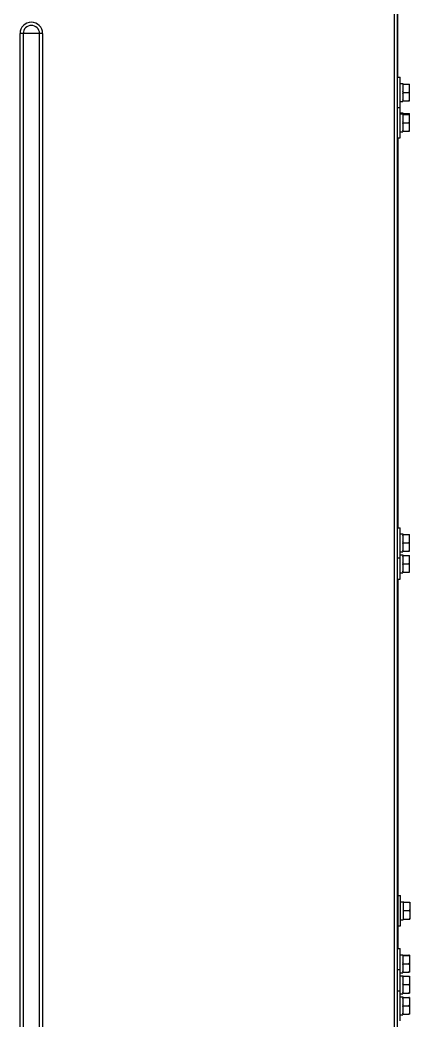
# Model space of a CAD drawing. Header units: millimetres. Extents: x 32496 to 166256, y 3504 to 23939.
# Drawn here: x 41368 to 41599, y 20758 to 21353 of the extents above; entities that cross this region are included whole.
import ezdxf

# ---------------------------------------------------------------- set-up
doc = ezdxf.new("R2010")
doc.units = ezdxf.units.MM
for name, color, linetype in [('2401-01144-S-M6-16HWM_1_0', 7, 'Continuous'), ('4215-19366_1_1_0', 7, 'Continuous'), ('4215-23304_2_1_1_0', 7, 'Continuous')]:
    doc.layers.add(name, color=color, linetype=linetype)

msp = doc.modelspace()

# ---------------------------------------------------------------- linework, layer by layer
at = {"layer": '2401-01144-S-M6-16HWM_1_0', "color": 7, "linetype": 'Continuous'}
for p, q in [((41591.64, 21318.888), (41593.24, 21318.888)), ((41593.24, 21300.888), (41593.24, 21318.888)), ((41593.24, 21315.238), (41594.84, 21315.238)), ((41594.84, 21315.238), (41594.84, 21304.538)), ((41594.84, 21314.888), (41598.84, 21314.888)), ((41598.84, 21304.888), (41598.84, 21314.888)), ((41595.14, 21309.888), (41598.54, 21309.888)), ((41593.24, 21304.538), (41594.84, 21304.538)), ((41594.84, 21304.888), (41598.84, 21304.888)), ((41591.64, 21300.888), (41593.24, 21300.888)), ((41593.24, 21282.888), (41593.24, 21300.888)), ((41593.24, 21297.738), (41594.84, 21297.738)), ((41593.24, 21297.238), (41594.84, 21297.238)), ((41594.84, 21297.738), (41594.84, 21297.238)), ((41594.84, 21297.388), (41598.84, 21297.388)), ((41594.84, 21297.238), (41594.84, 21286.538)), ((41594.84, 21296.888), (41598.84, 21296.888)), ((41598.84, 21296.888), (41598.84, 21297.388)), ((41598.84, 21286.888), (41598.84, 21296.888)), ((41595.14, 21291.888), (41598.54, 21291.888)), ((41593.24, 21286.538), (41594.84, 21286.538)), ((41594.84, 21286.888), (41598.84, 21286.888)), ((41591.64, 21282.888), (41593.24, 21282.888)), ((41591.64, 21051.388), (41593.24, 21051.388)), ((41593.24, 21033.388), (41593.24, 21051.388)), ((41593.24, 21047.738), (41594.84, 21047.738)), ((41594.84, 21047.738), (41594.84, 21037.038)), ((41594.84, 21047.388), (41598.84, 21047.388)), ((41598.84, 21037.388), (41598.84, 21047.388)), ((41595.14, 21042.388), (41598.54, 21042.388)), ((41593.24, 21037.038), (41594.84, 21037.038)), ((41593.24, 21035.238), (41594.84, 21035.238)), ((41594.84, 21037.388), (41598.84, 21037.388)), ((41594.84, 21035.238), (41594.84, 21024.538)), ((41594.84, 21034.888), (41598.84, 21034.888)), ((41598.84, 21024.888), (41598.84, 21034.888)), ((41591.64, 21033.388), (41593.24, 21033.388)), ((41593.24, 21020.888), (41593.24, 21033.388)), ((41595.14, 21029.888), (41598.54, 21029.888)), ((41593.24, 21024.538), (41594.84, 21024.538)), ((41594.84, 21024.888), (41598.84, 21024.888)), ((41591.64, 21020.888), (41593.24, 21020.888)), ((41591.94, 20832.888), (41593.54, 20832.888)), ((41593.54, 20814.888), (41593.54, 20832.888)), ((41593.54, 20829.238), (41595.14, 20829.238)), ((41595.14, 20829.238), (41595.14, 20818.538)), ((41595.44, 20828.929), (41598.84, 20828.929)), ((41599.14, 20828.92), (41599.14, 20818.856)), ((41595.44, 20823.972), (41598.84, 20823.972)), ((41591.94, 20814.888), (41593.54, 20814.888)), ((41593.54, 20818.538), (41595.14, 20818.538)), ((41595.44, 20818.93), (41598.84, 20818.93)), ((41595.44, 20818.847), (41598.84, 20818.847)), ((41591.64, 20801.388), (41593.24, 20801.388)), ((41593.24, 20788.888), (41593.24, 20801.388)), ((41593.24, 20797.738), (41594.84, 20797.738)), ((41594.84, 20797.738), (41594.84, 20787.038)), ((41595.14, 20797.414), (41598.54, 20797.414)), ((41595.14, 20797.362), (41598.54, 20797.362)), ((41598.84, 20797.408), (41598.84, 20787.369)), ((41595.14, 20792.337), (41598.54, 20792.337)), ((41591.64, 20788.888), (41593.24, 20788.888)), ((41593.24, 20776.388), (41593.24, 20788.888)), ((41593.24, 20787.038), (41594.84, 20787.038)), ((41593.24, 20785.238), (41594.84, 20785.238)), ((41594.84, 20785.238), (41594.84, 20774.538)), ((41595.14, 20787.363), (41598.54, 20787.363)), ((41595.14, 20784.929), (41598.54, 20784.929)), ((41598.84, 20784.92), (41598.84, 20774.856)), ((41595.14, 20779.972), (41598.54, 20779.972)), ((41591.64, 20776.388), (41593.24, 20776.388)), ((41593.24, 20758.388), (41593.24, 20776.388)), ((41593.24, 20774.538), (41594.84, 20774.538)), ((41593.24, 20772.738), (41594.84, 20772.738)), ((41594.84, 20772.738), (41594.84, 20762.038)), ((41595.14, 20774.93), (41598.54, 20774.93)), ((41595.14, 20774.847), (41598.54, 20774.847)), ((41595.14, 20772.414), (41598.54, 20772.414)), ((41595.14, 20772.362), (41598.54, 20772.362)), ((41595.14, 20767.337), (41598.54, 20767.337)), ((41598.84, 20772.408), (41598.84, 20762.369)), ((41593.24, 20762.038), (41594.84, 20762.038)), ((41595.14, 20762.363), (41598.54, 20762.363))]:
    msp.add_line(p, q, dxfattribs=at)
for points, knots in [([(41594.84, 21314.317), (41594.863, 21314.365), (41594.956, 21314.559), (41595.059, 21314.748), (41595.14, 21314.888)], [0, 0, 0, 0, 0.2491573, 1, 1, 1, 1]), ([(41598.84, 21314.317), (41598.817, 21314.365), (41598.723, 21314.559), (41598.621, 21314.748), (41598.54, 21314.888)], [0, 0, 0, 0, 0.249157, 1, 1, 1, 1]), ([(41595.14, 21309.888), (41595.113, 21309.935), (41595.007, 21310.122), (41594.908, 21310.314), (41594.84, 21310.46)], [0, 0, 0, 0, 0.2508769, 1, 1, 1, 1]), ([(41594.84, 21309.317), (41594.863, 21309.365), (41594.956, 21309.559), (41595.059, 21309.748), (41595.14, 21309.888)], [0, 0, 0, 0, 0.2491573, 1, 1, 1, 1]), ([(41598.54, 21309.888), (41598.567, 21309.935), (41598.673, 21310.122), (41598.771, 21310.314), (41598.84, 21310.46)], [0, 0, 0, 0, 0.2508774, 1, 1, 1, 1]), ([(41598.84, 21309.317), (41598.817, 21309.365), (41598.723, 21309.559), (41598.621, 21309.748), (41598.54, 21309.888)], [0, 0, 0, 0, 0.249157, 1, 1, 1, 1]), ([(41595.14, 21304.888), (41595.113, 21304.935), (41595.007, 21305.122), (41594.908, 21305.314), (41594.84, 21305.46)], [0, 0, 0, 0, 0.2508769, 1, 1, 1, 1]), ([(41598.54, 21304.888), (41598.567, 21304.935), (41598.673, 21305.122), (41598.771, 21305.314), (41598.84, 21305.46)], [0, 0, 0, 0, 0.2508774, 1, 1, 1, 1]), ([(41594.84, 21296.317), (41594.863, 21296.365), (41594.956, 21296.559), (41595.059, 21296.748), (41595.14, 21296.888)], [0, 0, 0, 0, 0.2491573, 1, 1, 1, 1]), ([(41594.874, 21296.888), (41594.894, 21296.931), (41594.978, 21297.1), (41595.069, 21297.265), (41595.14, 21297.388)], [0, 0, 0, 0, 0.2492687, 1, 1, 1, 1]), ([(41598.806, 21296.888), (41598.785, 21296.931), (41598.701, 21297.1), (41598.611, 21297.265), (41598.54, 21297.388)], [0, 0, 0, 0, 0.2492679, 1, 1, 1, 1]), ([(41598.84, 21296.317), (41598.817, 21296.365), (41598.723, 21296.559), (41598.621, 21296.748), (41598.54, 21296.888)], [0, 0, 0, 0, 0.249157, 1, 1, 1, 1]), ([(41595.14, 21291.888), (41595.113, 21291.935), (41595.007, 21292.122), (41594.908, 21292.314), (41594.84, 21292.46)], [0, 0, 0, 0, 0.2508769, 1, 1, 1, 1]), ([(41594.84, 21291.317), (41594.863, 21291.365), (41594.956, 21291.559), (41595.059, 21291.748), (41595.14, 21291.888)], [0, 0, 0, 0, 0.2491573, 1, 1, 1, 1]), ([(41598.54, 21291.888), (41598.567, 21291.935), (41598.673, 21292.122), (41598.771, 21292.314), (41598.84, 21292.46)], [0, 0, 0, 0, 0.2508774, 1, 1, 1, 1]), ([(41598.84, 21291.317), (41598.817, 21291.365), (41598.723, 21291.559), (41598.621, 21291.748), (41598.54, 21291.888)], [0, 0, 0, 0, 0.249157, 1, 1, 1, 1]), ([(41595.14, 21286.888), (41595.113, 21286.935), (41595.007, 21287.122), (41594.908, 21287.314), (41594.84, 21287.46)], [0, 0, 0, 0, 0.2508769, 1, 1, 1, 1]), ([(41598.54, 21286.888), (41598.567, 21286.935), (41598.673, 21287.122), (41598.771, 21287.314), (41598.84, 21287.46)], [0, 0, 0, 0, 0.2508774, 1, 1, 1, 1]), ([(41594.84, 21046.817), (41594.863, 21046.865), (41594.956, 21047.059), (41595.059, 21047.248), (41595.14, 21047.388)], [0, 0, 0, 0, 0.2491573, 1, 1, 1, 1]), ([(41598.84, 21046.817), (41598.817, 21046.865), (41598.723, 21047.059), (41598.621, 21047.248), (41598.54, 21047.388)], [0, 0, 0, 0, 0.249157, 1, 1, 1, 1]), ([(41595.14, 21042.388), (41595.113, 21042.435), (41595.007, 21042.622), (41594.908, 21042.814), (41594.84, 21042.96)], [0, 0, 0, 0, 0.2508769, 1, 1, 1, 1]), ([(41594.84, 21041.817), (41594.863, 21041.865), (41594.956, 21042.059), (41595.059, 21042.248), (41595.14, 21042.388)], [0, 0, 0, 0, 0.2491573, 1, 1, 1, 1]), ([(41598.54, 21042.388), (41598.567, 21042.435), (41598.673, 21042.622), (41598.771, 21042.814), (41598.84, 21042.96)], [0, 0, 0, 0, 0.2508774, 1, 1, 1, 1]), ([(41598.84, 21041.817), (41598.817, 21041.865), (41598.723, 21042.059), (41598.621, 21042.248), (41598.54, 21042.388)], [0, 0, 0, 0, 0.249157, 1, 1, 1, 1]), ([(41595.14, 21037.388), (41595.113, 21037.435), (41595.007, 21037.622), (41594.908, 21037.814), (41594.84, 21037.96)], [0, 0, 0, 0, 0.2508769, 1, 1, 1, 1]), ([(41594.84, 21034.317), (41594.863, 21034.365), (41594.956, 21034.559), (41595.059, 21034.748), (41595.14, 21034.888)], [0, 0, 0, 0, 0.2491573, 1, 1, 1, 1]), ([(41598.54, 21037.388), (41598.567, 21037.435), (41598.673, 21037.622), (41598.771, 21037.814), (41598.84, 21037.96)], [0, 0, 0, 0, 0.2508774, 1, 1, 1, 1]), ([(41598.84, 21034.317), (41598.817, 21034.365), (41598.723, 21034.559), (41598.621, 21034.748), (41598.54, 21034.888)], [0, 0, 0, 0, 0.249157, 1, 1, 1, 1]), ([(41595.14, 21029.888), (41595.113, 21029.935), (41595.007, 21030.122), (41594.908, 21030.314), (41594.84, 21030.46)], [0, 0, 0, 0, 0.2508769, 1, 1, 1, 1]), ([(41594.84, 21029.317), (41594.863, 21029.365), (41594.956, 21029.559), (41595.059, 21029.748), (41595.14, 21029.888)], [0, 0, 0, 0, 0.2491573, 1, 1, 1, 1]), ([(41598.54, 21029.888), (41598.567, 21029.935), (41598.673, 21030.122), (41598.771, 21030.314), (41598.84, 21030.46)], [0, 0, 0, 0, 0.2508774, 1, 1, 1, 1]), ([(41598.84, 21029.317), (41598.817, 21029.365), (41598.723, 21029.559), (41598.621, 21029.748), (41598.54, 21029.888)], [0, 0, 0, 0, 0.249157, 1, 1, 1, 1]), ([(41595.14, 21024.888), (41595.113, 21024.935), (41595.007, 21025.122), (41594.908, 21025.314), (41594.84, 21025.46)], [0, 0, 0, 0, 0.2508769, 1, 1, 1, 1]), ([(41598.54, 21024.888), (41598.567, 21024.935), (41598.673, 21025.122), (41598.771, 21025.314), (41598.84, 21025.46)], [0, 0, 0, 0, 0.2508774, 1, 1, 1, 1]), ([(41595.44, 20828.929), (41595.413, 20828.929), (41595.313, 20828.926), (41595.213, 20828.923), (41595.14, 20828.92)], [0, 0, 0, 0, 0.2655009, 1, 1, 1, 1]), ([(41595.14, 20828.363), (41595.163, 20828.411), (41595.256, 20828.603), (41595.359, 20828.791), (41595.44, 20828.929)], [0, 0, 0, 0, 0.2491014, 1, 1, 1, 1]), ([(41598.84, 20828.929), (41598.866, 20828.929), (41598.966, 20828.926), (41599.066, 20828.923), (41599.14, 20828.92)], [0, 0, 0, 0, 0.2655023, 1, 1, 1, 1]), ([(41599.14, 20828.363), (41599.117, 20828.411), (41599.023, 20828.603), (41598.921, 20828.791), (41598.84, 20828.929)], [0, 0, 0, 0, 0.249101, 1, 1, 1, 1]), ([(41595.44, 20823.972), (41595.413, 20824.018), (41595.307, 20824.204), (41595.208, 20824.394), (41595.14, 20824.538)], [0, 0, 0, 0, 0.250932, 1, 1, 1, 1]), ([(41595.14, 20823.396), (41595.163, 20823.445), (41595.256, 20823.64), (41595.359, 20823.831), (41595.44, 20823.972)], [0, 0, 0, 0, 0.2492109, 1, 1, 1, 1]), ([(41598.84, 20823.972), (41598.867, 20824.018), (41598.973, 20824.204), (41599.071, 20824.394), (41599.14, 20824.538)], [0, 0, 0, 0, 0.2509325, 1, 1, 1, 1]), ([(41599.14, 20823.396), (41599.117, 20823.445), (41599.023, 20823.64), (41598.921, 20823.831), (41598.84, 20823.972)], [0, 0, 0, 0, 0.2492105, 1, 1, 1, 1]), ([(41595.44, 20818.93), (41595.413, 20818.978), (41595.307, 20819.167), (41595.208, 20819.36), (41595.14, 20819.507)], [0, 0, 0, 0, 0.2508241, 1, 1, 1, 1]), ([(41595.14, 20818.921), (41595.163, 20818.922), (41595.263, 20818.925), (41595.363, 20818.928), (41595.44, 20818.93)], [0, 0, 0, 0, 0.2337023, 1, 1, 1, 1]), ([(41595.44, 20818.847), (41595.413, 20818.848), (41595.313, 20818.851), (41595.213, 20818.854), (41595.14, 20818.856)], [0, 0, 0, 0, 0.2655009, 1, 1, 1, 1]), ([(41598.84, 20818.93), (41598.867, 20818.978), (41598.973, 20819.167), (41599.071, 20819.36), (41599.14, 20819.507)], [0, 0, 0, 0, 0.2508246, 1, 1, 1, 1]), ([(41599.14, 20818.921), (41599.116, 20818.922), (41599.016, 20818.925), (41598.916, 20818.928), (41598.84, 20818.93)], [0, 0, 0, 0, 0.2337031, 1, 1, 1, 1]), ([(41598.84, 20818.847), (41598.866, 20818.848), (41598.966, 20818.851), (41599.066, 20818.854), (41599.14, 20818.856)], [0, 0, 0, 0, 0.2655023, 1, 1, 1, 1]), ([(41594.84, 20797.408), (41594.863, 20797.408), (41594.963, 20797.41), (41595.063, 20797.412), (41595.14, 20797.414)], [0, 0, 0, 0, 0.2336896, 1, 1, 1, 1]), ([(41595.14, 20797.362), (41595.113, 20797.363), (41595.013, 20797.365), (41594.913, 20797.367), (41594.84, 20797.368)], [0, 0, 0, 0, 0.2655125, 1, 1, 1, 1]), ([(41594.84, 20796.788), (41594.863, 20796.837), (41594.956, 20797.031), (41595.059, 20797.222), (41595.14, 20797.362)], [0, 0, 0, 0, 0.2491904, 1, 1, 1, 1]), ([(41598.84, 20797.408), (41598.816, 20797.408), (41598.716, 20797.41), (41598.616, 20797.412), (41598.54, 20797.414)], [0, 0, 0, 0, 0.2336903, 1, 1, 1, 1]), ([(41598.54, 20797.362), (41598.566, 20797.363), (41598.666, 20797.365), (41598.766, 20797.367), (41598.84, 20797.368)], [0, 0, 0, 0, 0.2655139, 1, 1, 1, 1]), ([(41598.84, 20796.788), (41598.817, 20796.837), (41598.723, 20797.031), (41598.621, 20797.222), (41598.54, 20797.362)], [0, 0, 0, 0, 0.2491901, 1, 1, 1, 1]), ([(41595.14, 20792.337), (41595.113, 20792.384), (41595.007, 20792.572), (41594.908, 20792.765), (41594.84, 20792.911)], [0, 0, 0, 0, 0.2508442, 1, 1, 1, 1]), ([(41594.84, 20791.768), (41594.863, 20791.817), (41594.956, 20792.009), (41595.059, 20792.198), (41595.14, 20792.337)], [0, 0, 0, 0, 0.2491232, 1, 1, 1, 1]), ([(41598.54, 20792.337), (41598.567, 20792.384), (41598.673, 20792.572), (41598.771, 20792.765), (41598.84, 20792.911)], [0, 0, 0, 0, 0.2508447, 1, 1, 1, 1]), ([(41598.84, 20791.768), (41598.817, 20791.817), (41598.723, 20792.009), (41598.621, 20792.198), (41598.54, 20792.337)], [0, 0, 0, 0, 0.2491229, 1, 1, 1, 1]), ([(41595.14, 20787.363), (41595.113, 20787.409), (41595.007, 20787.596), (41594.908, 20787.786), (41594.84, 20787.931)], [0, 0, 0, 0, 0.2509104, 1, 1, 1, 1]), ([(41594.84, 20787.369), (41594.863, 20787.368), (41594.963, 20787.366), (41595.063, 20787.364), (41595.14, 20787.363)], [0, 0, 0, 0, 0.2336896, 1, 1, 1, 1]), ([(41595.14, 20784.929), (41595.113, 20784.929), (41595.013, 20784.926), (41594.913, 20784.923), (41594.84, 20784.92)], [0, 0, 0, 0, 0.2655009, 1, 1, 1, 1]), ([(41594.84, 20784.363), (41594.863, 20784.411), (41594.956, 20784.603), (41595.059, 20784.791), (41595.14, 20784.929)], [0, 0, 0, 0, 0.2491014, 1, 1, 1, 1]), ([(41598.54, 20787.363), (41598.567, 20787.409), (41598.673, 20787.596), (41598.771, 20787.786), (41598.84, 20787.931)], [0, 0, 0, 0, 0.2509109, 1, 1, 1, 1]), ([(41598.84, 20787.369), (41598.816, 20787.368), (41598.716, 20787.366), (41598.616, 20787.364), (41598.54, 20787.363)], [0, 0, 0, 0, 0.2336903, 1, 1, 1, 1]), ([(41598.54, 20784.929), (41598.566, 20784.929), (41598.666, 20784.926), (41598.766, 20784.923), (41598.84, 20784.92)], [0, 0, 0, 0, 0.2655023, 1, 1, 1, 1]), ([(41598.84, 20784.363), (41598.817, 20784.411), (41598.723, 20784.603), (41598.621, 20784.791), (41598.54, 20784.929)], [0, 0, 0, 0, 0.249101, 1, 1, 1, 1]), ([(41595.14, 20779.972), (41595.113, 20780.018), (41595.007, 20780.204), (41594.908, 20780.394), (41594.84, 20780.538)], [0, 0, 0, 0, 0.250932, 1, 1, 1, 1]), ([(41594.84, 20779.396), (41594.863, 20779.445), (41594.956, 20779.64), (41595.059, 20779.831), (41595.14, 20779.972)], [0, 0, 0, 0, 0.2492109, 1, 1, 1, 1]), ([(41598.54, 20779.972), (41598.567, 20780.018), (41598.673, 20780.204), (41598.771, 20780.394), (41598.84, 20780.538)], [0, 0, 0, 0, 0.2509325, 1, 1, 1, 1]), ([(41598.84, 20779.396), (41598.817, 20779.445), (41598.723, 20779.64), (41598.621, 20779.831), (41598.54, 20779.972)], [0, 0, 0, 0, 0.2492105, 1, 1, 1, 1]), ([(41595.14, 20774.93), (41595.113, 20774.978), (41595.007, 20775.167), (41594.908, 20775.36), (41594.84, 20775.507)], [0, 0, 0, 0, 0.2508241, 1, 1, 1, 1]), ([(41594.84, 20774.921), (41594.863, 20774.922), (41594.963, 20774.925), (41595.063, 20774.928), (41595.14, 20774.93)], [0, 0, 0, 0, 0.2337023, 1, 1, 1, 1]), ([(41595.14, 20774.847), (41595.113, 20774.848), (41595.013, 20774.851), (41594.913, 20774.854), (41594.84, 20774.856)], [0, 0, 0, 0, 0.2655009, 1, 1, 1, 1]), ([(41598.54, 20774.93), (41598.567, 20774.978), (41598.673, 20775.167), (41598.771, 20775.36), (41598.84, 20775.507)], [0, 0, 0, 0, 0.2508246, 1, 1, 1, 1]), ([(41598.84, 20774.921), (41598.816, 20774.922), (41598.716, 20774.925), (41598.616, 20774.928), (41598.54, 20774.93)], [0, 0, 0, 0, 0.2337031, 1, 1, 1, 1]), ([(41598.54, 20774.847), (41598.566, 20774.848), (41598.666, 20774.851), (41598.766, 20774.854), (41598.84, 20774.856)], [0, 0, 0, 0, 0.2655023, 1, 1, 1, 1]), ([(41594.84, 20772.408), (41594.863, 20772.408), (41594.963, 20772.41), (41595.063, 20772.412), (41595.14, 20772.414)], [0, 0, 0, 0, 0.2336896, 1, 1, 1, 1]), ([(41595.14, 20772.362), (41595.113, 20772.363), (41595.013, 20772.365), (41594.913, 20772.367), (41594.84, 20772.368)], [0, 0, 0, 0, 0.2655125, 1, 1, 1, 1]), ([(41594.84, 20771.788), (41594.863, 20771.837), (41594.956, 20772.031), (41595.059, 20772.222), (41595.14, 20772.362)], [0, 0, 0, 0, 0.2491904, 1, 1, 1, 1]), ([(41595.14, 20767.337), (41595.113, 20767.384), (41595.007, 20767.572), (41594.908, 20767.765), (41594.84, 20767.911)], [0, 0, 0, 0, 0.2508442, 1, 1, 1, 1]), ([(41594.84, 20766.768), (41594.863, 20766.817), (41594.956, 20767.009), (41595.059, 20767.198), (41595.14, 20767.337)], [0, 0, 0, 0, 0.2491232, 1, 1, 1, 1]), ([(41598.84, 20772.408), (41598.816, 20772.408), (41598.716, 20772.41), (41598.616, 20772.412), (41598.54, 20772.414)], [0, 0, 0, 0, 0.2336903, 1, 1, 1, 1]), ([(41598.54, 20772.362), (41598.566, 20772.363), (41598.666, 20772.365), (41598.766, 20772.367), (41598.84, 20772.368)], [0, 0, 0, 0, 0.2655139, 1, 1, 1, 1]), ([(41598.84, 20771.788), (41598.817, 20771.837), (41598.723, 20772.031), (41598.621, 20772.222), (41598.54, 20772.362)], [0, 0, 0, 0, 0.2491901, 1, 1, 1, 1]), ([(41598.54, 20767.337), (41598.567, 20767.384), (41598.673, 20767.572), (41598.771, 20767.765), (41598.84, 20767.911)], [0, 0, 0, 0, 0.2508447, 1, 1, 1, 1]), ([(41598.84, 20766.768), (41598.817, 20766.817), (41598.723, 20767.009), (41598.621, 20767.198), (41598.54, 20767.337)], [0, 0, 0, 0, 0.2491229, 1, 1, 1, 1]), ([(41595.14, 20762.363), (41595.113, 20762.409), (41595.007, 20762.596), (41594.908, 20762.786), (41594.84, 20762.931)], [0, 0, 0, 0, 0.2509104, 1, 1, 1, 1]), ([(41594.84, 20762.369), (41594.863, 20762.368), (41594.963, 20762.366), (41595.063, 20762.364), (41595.14, 20762.363)], [0, 0, 0, 0, 0.2336896, 1, 1, 1, 1]), ([(41598.54, 20762.363), (41598.567, 20762.409), (41598.673, 20762.596), (41598.771, 20762.786), (41598.84, 20762.931)], [0, 0, 0, 0, 0.2509109, 1, 1, 1, 1]), ([(41598.84, 20762.369), (41598.816, 20762.368), (41598.716, 20762.366), (41598.616, 20762.364), (41598.54, 20762.363)], [0, 0, 0, 0, 0.2336903, 1, 1, 1, 1])]:
    msp.add_open_spline(points, degree=3, knots=knots, dxfattribs=at)
at = {"layer": '4215-19366_1_1_0', "color": 7, "linetype": 'Continuous'}
for p, q in [((41591.94, 21318.888), (41591.94, 21386.888)), ((41591.94, 21282.888), (41591.94, 21051.388)), ((41591.94, 21270.888), (41591.64, 21270.888)), ((41591.94, 21020.888), (41591.94, 20801.388)), ((41591.64, 20842.388), (41591.94, 20842.388)), ((41591.64, 20840.388), (41591.94, 20840.388))]:
    msp.add_line(p, q, dxfattribs=at)
at = {"layer": '4215-23304_2_1_1_0', "color": 9, "linetype": 'Continuous'}
for p, q in [((41589.94, 20120.838), (41589.94, 21438.938)), ((41367.732, 20214.888), (41367.732, 21344.888)), ((41381.148, 21344.888), (41367.732, 21344.888)), ((41369.595, 21344.888), (41369.595, 20214.888)), ((41379.285, 20214.888), (41379.285, 21344.888)), ((41381.148, 21344.888), (41381.148, 20214.888))]:
    msp.add_line(p, q, dxfattribs=at)
at = {"layer": '4215-23304_2_1_1_0', "color": 7, "linetype": 'Continuous'}
msp.add_line((41591.64, 21440.638), (41591.64, 20119.138), dxfattribs=at)
at = {"layer": '4215-23304_2_1_1_0', "color": 9, "linetype": 'Continuous'}
for radius in [6.708, 4.845]:
    msp.add_arc((41374.44, 21344.888), radius, 0, 180, dxfattribs=at)

doc.saveas('drawing.dxf')
